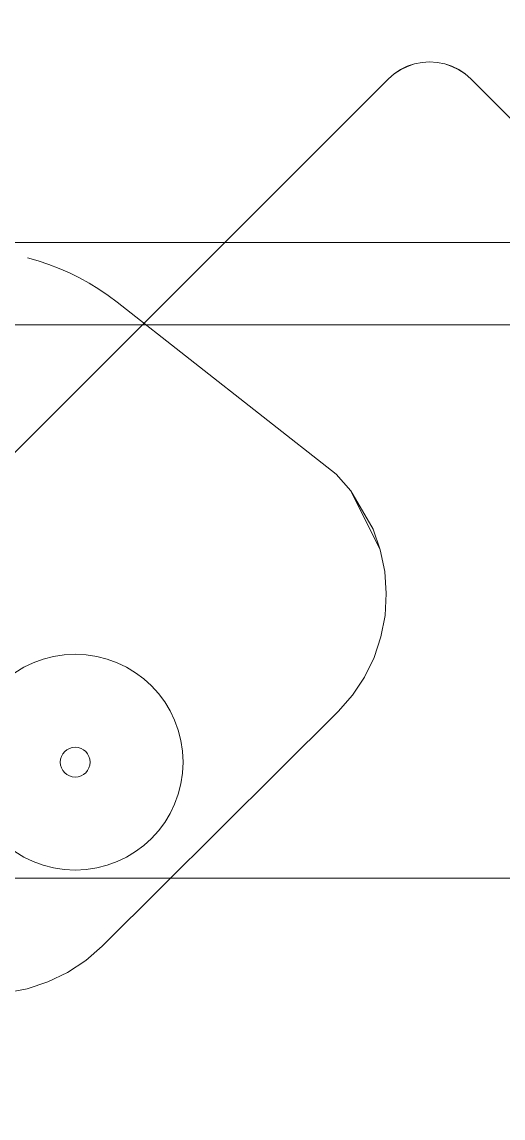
# Model space of a CAD drawing. Extents: x -566 to 72611, y -487 to 32334.
# Drawn here: x 68.6 to 79.47, y 287.22 to 311.98 of the extents above; entities that cross this region are included whole.
import ezdxf

# ---------------------------------------------------------------- set-up
doc = ezdxf.new("R2010")
doc.units = 0
doc.header["$LTSCALE"] = 0.5
doc.header["$MEASUREMENT"] = 0
doc.layers.add('ceilling', color=141, linetype='CONTINUOUS', lineweight=18)
doc.layers.add('light', color=141, linetype='CONTINUOUS', lineweight=20)
doc.layers.add('floor', color=7, linetype='CONTINUOUS', lineweight=5, true_color=0xcfcfcf)
doc.layers.add('layout', color=7, linetype='CONTINUOUS', lineweight=5, true_color=0xcfcfcf)

msp = doc.modelspace()

# ---------------------------------------------------------------- hatches: boundary and pattern name
at = {"layer": 'floor'}
h = msp.add_hatch(dxfattribs=at)
h.set_pattern_fill('ANSI37', color=256, scale=100, angle=45)
h.set_pattern_definition([(90, (243.028, 267.632), (-12.5, 9e-16), []), (180, (243.028, 267.632), (-9e-16, -12.5), [])])
h.paths.add_polyline_path([(253.46925, 349.5), (154.11744, 349.5), (154.11744, 348.5), (101.14781, 348.5), (101.14781, 349.5), (0, 349.5), (0, 344.5), (36, 344.5, -0.33835703), (0, 308.66941), (0, 308.5), (0, 173.75), (253.46925, 173.75)])
h.paths.add_polyline_path([(36, 344.5), (0, 344.5), (0, 308.66941, 0.33835703)], flags=17)
h.paths.add_polyline_path([(253.46925, 173.75), (0, 173.75), (0, 173.74997), (0, 169.75), (253.46925, 169.75)])
h.paths.add_polyline_path([(253.46925, 169.75), (0, 169.75), (0, 149.21137), (36, 149.21137, -0.33835703), (0, 113.38078), (0, 113.21137), (0, 29.94998), (0, -5), (253.46925, -5)])
h.paths.add_polyline_path([(36, 149.21137), (0, 149.21137), (0, 113.38078, 0.33835703)], flags=17)
h.paths.add_polyline_path([(575.25, 169.75), (510, 169.75), (474.75, 169.75), (327.5, 169.75), (285.46925, 169.75), (285.46925, 165.75), (253.46925, 165.75), (253.46925, -5), (263.99725, -5), (263.99725, 95.99051), (287, 95.99051), (287, 97.5), (292, 97.5), (292, -5), (341.25, -5), (341.25, 13.02988), (341.25012, 15.02988), (346.24839, 15.02988, 0.36108524), (374.08728, 41.24999), (346.25012, 41.24999), (346.25012, 42.99999), (341.25, 42.99999), (341.25, 44.99999), (341.25, 97.5), (357.75, 97.5), (405.75, 97.5), (575.25, 97.5)])

# ---------------------------------------------------------------- linework, layer by layer
at = {"layer": 'ceilling'}
msp.add_line((0, 307), (533.5, 307), dxfattribs=at)
at = {"layer": 'layout'}
for points in [[(77.15003, 310.89936, -69.72025), (77.30342, 310.97696, -69.73263), (77.14913, 310.90096, -69.73263)], [(77.30342, 310.97696, -69.73263), (77.15003, 310.89936, -69.72025), (77.30415, 310.97536, -69.72025)], [(77.30415, 310.97536, -69.72025), (77.4663, 311.03229, -69.73263), (77.30342, 310.97696, -69.73263)], [(77.4663, 311.03229, -69.73263), (77.30415, 310.97536, -69.72025), (77.46681, 311.03056, -69.72025)], [(77.46681, 311.03056, -69.72025), (77.63505, 311.06587, -69.73263), (77.4663, 311.03229, -69.73263)], [(77.63505, 311.06587, -69.73263), (77.46681, 311.03056, -69.72025), (77.63531, 311.06405, -69.72025)], [(77.63531, 311.06405, -69.72025), (77.80677, 311.07713, -69.73263), (77.63505, 311.06587, -69.73263)], [(77.80677, 311.07713, -69.73263), (77.63531, 311.06405, -69.72025), (77.80669, 311.07532, -69.72025)], [(77.80669, 311.07532, -69.72025), (77.97841, 311.06587, -69.73263), (77.80677, 311.07713, -69.73263)], [(77.97841, 311.06587, -69.73263), (77.80669, 311.07532, -69.72025), (77.97816, 311.06405, -69.72025)], [(77.97816, 311.06405, -69.72025), (78.14716, 311.03229, -69.73263), (77.97841, 311.06587, -69.73263)], [(78.14716, 311.03229, -69.73263), (77.97816, 311.06405, -69.72025), (78.14665, 311.03056, -69.72025)], [(78.14665, 311.03056, -69.72025), (78.31004, 310.97696, -69.73263), (78.14716, 311.03229, -69.73263)], [(78.31004, 310.97696, -69.73263), (78.14665, 311.03056, -69.72025), (78.3094, 310.97536, -69.72025)], [(78.3094, 310.97536, -69.72025), (78.46433, 310.90087, -69.73263), (78.31004, 310.97696, -69.73263)], [(78.46433, 310.90087, -69.73263), (78.3094, 310.97536, -69.72025), (78.46343, 310.89936, -69.72025)], [(76.87801, 310.6906, -69.72025), (77.00614, 310.80536, -69.73263), (76.87671, 310.6919, -69.73263)], [(77.00614, 310.80536, -69.73263), (76.87801, 310.6906, -69.72025), (77.00722, 310.80394, -69.72025)], [(77.00722, 310.80394, -69.72025), (77.14913, 310.90096, -69.73263), (77.00614, 310.80536, -69.73263)], [(77.14913, 310.90096, -69.73263), (77.00722, 310.80394, -69.72025), (77.15003, 310.89936, -69.72025)], [(78.46343, 310.89936, -69.72025), (78.60736, 310.80532, -69.73263), (78.46433, 310.90087, -69.73263)], [(78.60736, 310.80532, -69.73263), (78.46343, 310.89936, -69.72025), (78.60633, 310.80394, -69.72025)], [(78.60633, 310.80394, -69.72025), (78.73679, 310.69194, -69.73263), (78.60736, 310.80532, -69.73263)], [(78.73679, 310.69194, -69.73263), (78.60633, 310.80394, -69.72025), (78.73554, 310.6906, -69.72025)], [(56.07127, 289.88387, -69.72025), (76.87671, 310.6919, -69.73263), (56.06989, 289.88507, -69.73263)], [(76.87671, 310.6919, -69.73263), (56.07127, 289.88387, -69.72025), (76.87801, 310.6906, -69.72025)], [(78.73679, 310.69194, -69.73263), (100.47228, 288.95387, -69.72025), (100.47362, 288.95512, -69.73263)], [(68.96955, 306.58286, -79.38364), (68.96955, 306.58286, -79.38364), (68.96955, 306.58286, -80.51045), (68.72707, 306.65101, -79.38364)], [(68.72707, 306.65101, -80.51045), (68.72707, 306.65101, -80.51045), (68.72707, 306.65101, -79.38364), (68.96955, 306.58286, -80.51045)], [(69.20875, 306.50352, -79.38364), (69.20875, 306.50352, -79.38364), (69.20875, 306.50352, -80.51045), (68.96955, 306.58286, -79.38364)], [(68.96955, 306.58286, -80.51045), (68.96955, 306.58286, -80.51045), (68.96955, 306.58286, -79.38364), (69.20875, 306.50352, -80.51045)], [(69.44416, 306.41319, -79.38364), (69.44416, 306.41319, -79.38364), (69.44416, 306.41319, -80.51045), (69.20875, 306.50352, -79.38364)], [(69.20875, 306.50352, -80.51045), (69.20875, 306.50352, -80.51045), (69.20875, 306.50352, -79.38364), (69.44416, 306.41319, -80.51045)], [(69.44416, 306.41319, -80.51045), (69.44416, 306.41319, -80.51045), (69.44416, 306.41319, -79.38364), (69.67539, 306.31196, -80.51045)], [(69.44416, 306.41319, -79.38364), (69.44416, 306.41319, -79.38364), (69.67539, 306.31196, -80.51045), (69.67539, 306.31196, -79.38364)], [(69.90182, 306.20011, -79.38364), (69.90182, 306.20011, -79.38364), (69.90182, 306.20011, -80.51045), (69.67539, 306.31196, -79.38364)], [(69.67539, 306.31196, -80.51045), (69.67539, 306.31196, -80.51045), (69.67539, 306.31196, -79.38364), (69.90182, 306.20011, -80.51045)], [(70.123, 306.07787, -79.38364), (70.123, 306.07787, -79.38364), (70.123, 306.07787, -80.51045), (69.90182, 306.20011, -79.38364)], [(69.90182, 306.20011, -80.51045), (69.90182, 306.20011, -80.51045), (69.90182, 306.20011, -79.38364), (70.123, 306.07787, -80.51045)], [(70.33838, 305.94554, -79.38364), (70.33838, 305.94554, -79.38364), (70.33838, 305.94554, -80.51045), (70.123, 306.07787, -79.38364)], [(70.123, 306.07787, -80.51045), (70.123, 306.07787, -80.51045), (70.123, 306.07787, -79.38364), (70.33838, 305.94554, -80.51045)], [(70.54754, 305.80341, -79.38364), (70.54754, 305.80341, -79.38364), (70.54754, 305.80341, -80.51045), (70.33838, 305.94554, -79.38364)], [(70.33838, 305.94554, -80.51045), (70.33838, 305.94554, -80.51045), (70.33838, 305.94554, -79.38364), (70.54754, 305.80341, -80.51045)], [(70.75006, 305.65174, -79.38364), (70.75006, 305.65174, -79.38364), (70.75006, 305.65174, -80.51045), (70.54754, 305.80341, -79.38364)], [(70.54754, 305.80341, -80.51045), (70.54754, 305.80341, -80.51045), (70.54754, 305.80341, -79.38364), (70.75006, 305.65174, -80.51045)], [(75.69743, 301.76608, -79.38364), (75.69743, 301.76608, -79.38364), (75.69743, 301.76608, -80.51045), (70.75006, 305.65174, -79.38364)], [(70.75006, 305.65174, -80.51045), (70.75006, 305.65174, -80.51045), (70.75006, 305.65174, -79.38364), (75.69743, 301.76608, -80.51045)], [(76.02739, 301.38904, -79.38364), (76.02739, 301.38904, -79.38364), (76.02739, 301.38904, -80.51045), (75.69743, 301.76608, -79.38364)], [(75.69743, 301.76608, -80.51045), (75.69743, 301.76608, -80.51045), (75.69743, 301.76608, -79.38364), (76.02739, 301.38904, -80.51045)], [(76.02739, 301.38904, -80.51045), (76.02739, 301.38904, -80.51045), (76.52905, 300.52531, -79.38364), (76.69211, 300.05345, -80.51045)], [(76.69211, 300.05345, -79.38364), (76.69211, 300.05345, -79.38364), (76.69211, 300.05345, -80.51045), (76.52905, 300.52531, -79.38364)], [(76.79266, 299.56553, -79.38364), (76.79266, 299.56553, -79.38364), (76.79266, 299.56553, -80.51045), (76.69211, 300.05345, -79.38364)], [(76.69211, 300.05345, -80.51045), (76.69211, 300.05345, -80.51045), (76.69211, 300.05345, -79.38364), (76.79266, 299.56553, -80.51045)], [(76.82882, 299.07, -79.38364), (76.82882, 299.07, -79.38364), (76.82882, 299.07, -80.51045), (76.79266, 299.56553, -79.38364)], [(76.79266, 299.56553, -80.51045), (76.79266, 299.56553, -80.51045), (76.79266, 299.56553, -79.38364), (76.82882, 299.07, -80.51045)], [(76.80014, 298.57522, -80.51045), (76.80014, 298.57522, -80.51045), (76.82882, 299.07, -80.51045), (76.80014, 298.57522, -79.38364)], [(76.82882, 299.07, -79.38364), (76.82882, 299.07, -79.38364), (76.80014, 298.57522, -79.38364), (76.82882, 299.07, -80.51045)], [(76.70702, 298.08966, -80.51045), (76.70702, 298.08966, -80.51045), (76.80014, 298.57522, -80.51045), (76.70702, 298.08966, -79.38364)], [(76.80014, 298.57522, -79.38364), (76.80014, 298.57522, -79.38364), (76.70702, 298.08966, -79.38364), (76.80014, 298.57522, -80.51045)], [(76.55111, 297.62169, -80.51045), (76.55111, 297.62169, -80.51045), (76.70702, 298.08966, -80.51045), (76.55111, 297.62169, -79.38364)], [(76.70702, 298.08966, -79.38364), (76.70702, 298.08966, -79.38364), (76.55111, 297.62169, -79.38364), (76.70702, 298.08966, -80.51045)], [(76.33504, 297.17927, -80.51045), (76.33504, 297.17927, -80.51045), (76.55111, 297.62169, -80.51045), (76.33504, 297.17927, -79.38364)], [(76.55111, 297.62169, -79.38364), (76.55111, 297.62169, -79.38364), (76.33504, 297.17927, -79.38364), (76.55111, 297.62169, -80.51045)], [(76.06241, 296.77012, -80.51045), (76.06241, 296.77012, -80.51045), (76.33504, 297.17927, -80.51045), (76.06241, 296.77012, -79.38364)], [(76.33504, 297.17927, -79.38364), (76.33504, 297.17927, -79.38364), (76.06241, 296.77012, -79.38364), (76.33504, 297.17927, -80.51045)], [(75.73811, 296.40098, -80.51045), (75.73811, 296.40098, -80.51045), (76.06241, 296.77012, -80.51045), (75.73811, 296.40098, -79.38364)], [(76.06241, 296.77012, -79.38364), (76.06241, 296.77012, -79.38364), (75.73811, 296.40098, -79.38364), (76.06241, 296.77012, -80.51045)], [(70.41394, 291.10144, -80.51045), (70.41394, 291.10144, -80.51045), (75.73811, 296.40098, -80.51045), (70.41394, 291.10144, -79.38364)], [(75.73811, 296.40098, -79.38364), (75.73811, 296.40098, -79.38364), (70.41394, 291.10144, -79.38364), (75.73811, 296.40098, -80.51045)], [(70.04328, 290.77882, -80.51045), (70.04328, 290.77882, -80.51045), (70.41394, 291.10144, -80.51045), (70.04328, 290.77882, -79.38364)], [(70.41394, 291.10144, -79.38364), (70.41394, 291.10144, -79.38364), (70.04328, 290.77882, -79.38364), (70.41394, 291.10144, -80.51045)], [(69.63286, 290.50809, -80.51045), (69.63286, 290.50809, -80.51045), (70.04328, 290.77882, -80.51045), (69.63286, 290.50809, -79.38364)], [(70.04328, 290.77882, -79.38364), (70.04328, 290.77882, -79.38364), (69.63286, 290.50809, -79.38364), (70.04328, 290.77882, -80.51045)], [(69.18948, 290.2941, -80.51045), (69.18948, 290.2941, -80.51045), (69.63286, 290.50809, -80.51045), (69.18948, 290.2941, -79.38364)], [(69.63286, 290.50809, -79.38364), (69.63286, 290.50809, -79.38364), (69.18948, 290.2941, -79.38364), (69.63286, 290.50809, -80.51045)], [(68.72076, 290.14034, -80.51045), (68.72076, 290.14034, -80.51045), (69.18948, 290.2941, -80.51045), (68.72076, 290.14034, -79.38364)], [(69.18948, 290.2941, -79.38364), (69.18948, 290.2941, -79.38364), (68.72076, 290.14034, -79.38364), (69.18948, 290.2941, -80.51045)], [(68.2348, 290.04949, -80.51045), (68.2348, 290.04949, -80.51045), (68.72076, 290.14034, -80.51045), (68.2348, 290.04949, -79.38364)], [(68.72076, 290.14034, -79.38364), (68.72076, 290.14034, -79.38364), (68.2348, 290.04949, -79.38364), (68.72076, 290.14034, -80.51045)]]:
    msp.add_3dface(points, dxfattribs=at)
at = {"layer": 'light', "color": 9, "true_color": 0xc9c9c9}
for radius in [2.43618, 0.33629]:
    msp.add_circle((69.8045, 295.25893), radius, dxfattribs=at)

doc.saveas('drawing.dxf')
